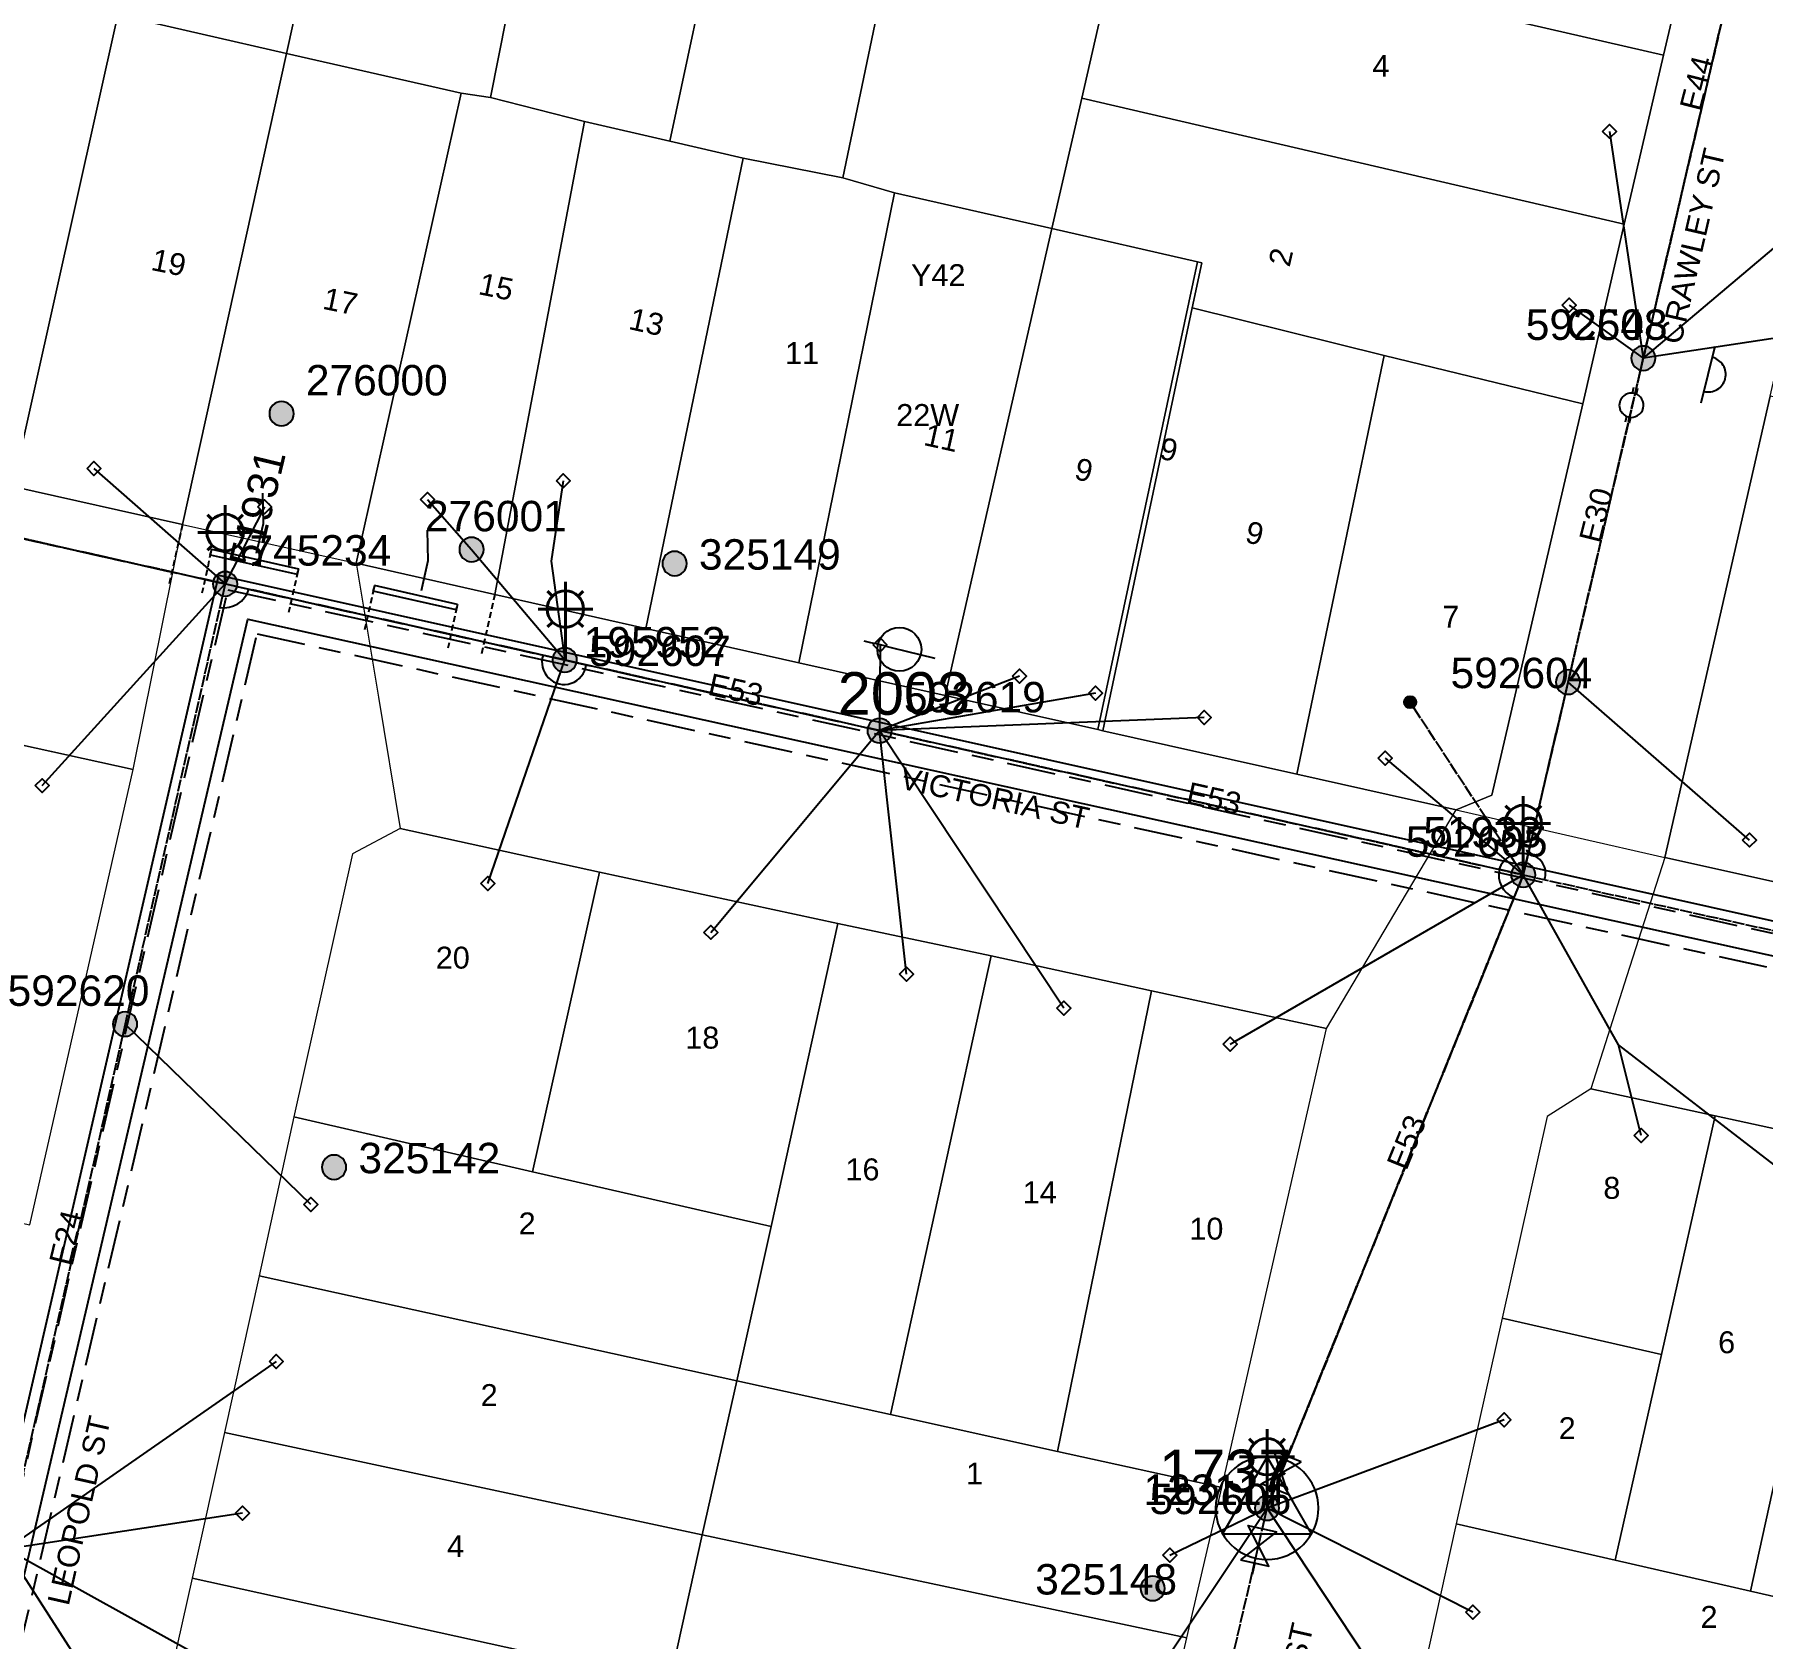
# Model space of a CAD drawing. Header units: metres. Extents: x 311347 to 316656, y 6252667 to 6255486.
# Drawn here: x 314116.1 to 314258.1, y 6254978.1 to 6255109.9 of the extents above; entities that cross this region are included whole.
import ezdxf
from ezdxf.enums import TextEntityAlignment as Align

# ---------------------------------------------------------------- set-up
doc = ezdxf.new("R2010")
doc.units = ezdxf.units.M
for name, pattern in [('Cable Exist OH', [1, 1, 0]), ('Cable Exist UG', [8.2, 4, -1.2, 1.8, -1.2]), ('DASHED', [0.75, 0.5, -0.25])]:
    doc.linetypes.add(name, pattern=pattern)
doc.layers.get('0').update_dxf_attribs({"color": 6})
doc.layers.add('Cadastre Land Parcels_SP_EXT', color=9, linetype='Continuous', lineweight=5)
doc.layers.add('Cadastre Roads_SP_EXT', color=7, linetype='Continuous', lineweight=5)
for name, color, linetype in [('Duct_SP_EXT', 7, 'Continuous'), ('Equip_LV_EXT', 7, 'Continuous'), ('Equip_SL_EXT', 7, 'Continuous'), ('Equip_SP_HV_EXT', 7, 'Continuous'), ('Equip_SP_LV_EXT', 7, 'Continuous'), ('Equip_SP_SL_EXT', 7, 'Continuous'), ('Mains_HV_EXT', 7, 'Continuous'), ('Mains_LV_EXT', 7, 'Continuous'), ('Mains_SL_EXT', 7, 'Continuous'), ('Mains_TR_EXT', 7, 'Continuous'), ('Services_SP_EXT', 7, 'Continuous'), ('Sub_SP_TR_HV_LV_EXT', 7, 'Continuous'), ('SupportsOH_SP_TR_HV_LV_SL_EXT', 7, 'Continuous')]:
    doc.layers.add(name, color=color, linetype=linetype)
doc.layers.add('UNKNOWN_FEATURES', color=1, linetype='DASHED', plot=False)
doc.styles.add('HVSW_LABEL', font='arial.ttf')
doc.styles.add('iecARIAL', font='arial.ttf', dxfattribs={"height": 2})
doc.styles.add('POLE_LABEL', font='arial.ttf')
doc.styles.get("Standard").update_dxf_attribs({"font": 'arial.ttf'})
doc.linetypes.add('Cable P UG', pattern='A,6,-0.5,["P",Standard,S=1.7,R=0,X=0.5,Y=-1],-2.9', length=9.4)

# ---------------------------------------------------------------- blocks, each defined once
blk = doc.blocks.new('SUB_POLE_EXT')
blk.add_wipeout([(0, 4.22), (0.42, 4.2), (0.83, 4.14), (1.21, 4.05), (1.62, 3.9), (1.99, 3.72), (2.35, 3.51), (2.68, 3.26), (2.99, 2.99), (3.28, 2.66), (3.52, 2.34), (3.76, 1.92), (3.9, 1.62), (4.04, 1.23), (4.18, 0.63), (4.22, 0), (4.18, -0.61), (4.06, -1.15), (3.9, -1.62), (3.58, -2.24), (3.22, -2.73), (2.97, -3.01), (2.68, -3.26), (2.36, -3.5), (2, -3.72), (1.64, -3.89), (1.25, -4.03), (0.82, -4.14), (0.42, -4.2), (0, -4.22), (-0.41, -4.2), (-0.8, -4.15), (-1.21, -4.05), (-1.62, -3.9), (-1.99, -3.73), (-2.35, -3.51), (-2.68, -3.26), (-2.96, -3.02), (-3.23, -2.72), (-3.51, -2.35), (-3.71, -2.01), (-3.91, -1.6), (-4.05, -1.21), (-4.16, -0.76), (-4.22, -0.14), (-4.21, 0.39), (-4.14, 0.83), (-4.03, 1.27), (-3.9, 1.63), (-3.71, 2.02), (-3.5, 2.37), (-3.28, 2.67), (-2.99, 2.99), (-2.68, 3.27), (-2.33, 3.52), (-1.98, 3.73), (-1.63, 3.9), (-1.2, 4.05), (-0.78, 4.15), (-0.4, 4.21)])
blk.add_line((2.16, 0.48), (2.16, 0.48, 0))
blk.add_lwpolyline([(-4.22, 0, 1), (4.22, 0, 1)], format="xyb", close=True)
blk.add_lwpolyline([(2.14, 0.52), (0, 4.22), (-3.66, -2.11), (3.66, -2.11)], close=True)
for tag, height, flags, p in [('ASSET_NUM', 3.5, 8, (2, 2)), ('STREET_CODE', 0.2, 9, (1.5, 0)), ('CONSTRUCTED_VOLTAGE', 0.2, 9, (1.5, -0.2)), ('OPERATING_VOLTAGE', 0.2, 9, (1.5, -0.6)), ('OPERATED_BY', 0.2, 9, (1.5, -0.8)), ('ORIENTATION', 0.2, 9, (1.5, -1.2)), ('OWNED_BY', 0.2, 9, (1.5, -1.4)), ('NO_PHASES', 0.2, 9, (1.5, -0.4)), ('MAINTAINED_BY', 0.2, 9, (1.5, -1)), ('SECONDARY_VOLTAGE', 0.2, 9, (1.5, -1.6)), ('STATE', 0.2, 9, (1.5, -1.8)), ('SUBSTATION_TYPE', 0.2, 9, (1.5, -2)), ('STREETNAME', 0.2, 9, (1.5, -2.8)), ('USAGE', 0.2, 9, (1.5, -2.2)), ('LEGEND', 0.2, 9, (1.5, -2.4)), ('LOCATION', 0.2, 9, (1.5, -2.6)), ('SUBURB', 0.2, 9, (1.5, -3)), ('Z', 0.2, 1, (1.5, -3.4)), ('NOTES', 0.2, 9, (1.5, -3.2))]:
    blk.add_attdef(tag, text='', height=height, dxfattribs=dict(flags=flags)).set_placement(p, align=Align.MIDDLE_LEFT)
blk = doc.blocks.new('LV_OH_LINKS_OPEN_EXT')
for p, q in [((-0.17, 4.97), (-0.17, 5.46)), ((0.17, 4.97), (0.17, 5.46)), ((-0.17, 3), (-0.17, 2.5)), ((0.17, 3), (0.17, 2.5))]:
    blk.add_line(p, q)
blk.add_lwpolyline([(0, 2.99, 1), (0, 4.98, 1)], format="xyb", close=True)
at = {"flags": 9}
for tag, p in [('ACTUAL_STATUS', (0, 0)), ('CONSTRUCTED_VOLTAGE', (0, -0.2)), ('OPERATING_VOLTAGE', (0, -0.6)), ('ORIENTATION', (0, -0.8)), ('OWNED_BY', (0, -1)), ('STATE', (0, -1.2)), ('SWITCH_TYPE', (0, -1.4)), ('NO_PHASES', (0, -0.4)), ('USAGE', (0, -1.6)), ('LEGEND', (0, -1.8)), ('NOTES', (0, -2))]:
    blk.add_attdef(tag, text='', height=0.2, dxfattribs=at).set_placement(p, align=Align.MIDDLE_LEFT)
at = {"flags": 1}
blk.add_attdef('Z', (0, 0), '', height=0.2, dxfattribs=at)
blk = doc.blocks.new('LV_OH_LINKS_DISTFUSE_EXT')
for p, q in [((0, 0), (0.96, 0)), ((3.84, 0), (4.8, 0))]:
    blk.add_line(p, q)
blk.add_lwpolyline([(3.84, -1.2), (3.84, 1.2), (0.96, -1.2), (0.96, 1.2)], close=True)
at = {"flags": 9}
for tag, p in [('ACTUAL_STATUS', (0, 0)), ('CONSTRUCTED_VOLTAGE', (0, -0.2)), ('OPERATING_VOLTAGE', (0, -0.6)), ('ORIENTATION', (0, -0.8)), ('OWNED_BY', (0, -1)), ('STATE', (0, -1.2)), ('SWITCH_TYPE', (0, -1.4)), ('NO_PHASES', (0, -0.4)), ('USAGE', (0, -1.6)), ('NOTES', (0, -1.8))]:
    blk.add_attdef(tag, text='', height=0.2, dxfattribs=at).set_placement(p, align=Align.MIDDLE_LEFT)
at = {"flags": 1}
blk.add_attdef('Z', (0, 0), '', height=0.2, dxfattribs=at)
blk = doc.blocks.new('SL_LANTERN_EXT')
at = {"lineweight": 40}
for p, q in [((0, 1.97), (0, 6.47)), ((-1.46, 5.68), (-1.06, 5.28)), ((1.46, 5.68), (1.06, 5.28)), ((-2.25, 4.22), (2.25, 4.22)), ((-1.46, 2.76), (-1.06, 3.16)), ((1.46, 2.76), (1.06, 3.16)), ((0, 0), (0, 2.72))]:
    blk.add_line(p, q, dxfattribs=at)
blk.add_circle((0, 4.22), 1.5, dxfattribs=at)
at = {"style": 'iecARIAL', "flags": 8}
blk.add_attdef('ASSET_NUM', (1.5, 1.5), '', height=2.5, dxfattribs=at)
for tag, p, height, flags in [('CONSTRUCTED_VOLTAGE', (0.98, -0.65), 0.2, 9), ('CONTROL_TYPE', (0.98, -0.85), 0.2, 9), ('LANTERN_PURPOSE', (0.98, -1.05), 0.2, 9), ('LANTERN_TYPE', (0.98, -1.25), 0.2, 9), ('NO_PHASES', (0.98, -1.45), 0.2, 9), ('LNUMBER', (2.18, -3.25), 2.5, 8), ('OPERATING_VOLTAGE', (0.98, -1.65), 0.2, 9), ('ORIENTATION', (0.98, -1.85), 0.2, 9), ('OWNED_BY', (0.98, -2.05), 0.2, 9), ('STATE', (0.98, -2.25), 0.2, 9), ('USAGE', (0.98, -2.45), 0.2, 9), ('CEXIST', (0.98, -2.65), 0.2, 9), ('CNEW', (0.98, -2.85), 0.2, 9), ('CNUMBER', (0.98, -3.05), 0.2, 9), ('CREMOVE', (0.98, -3.25), 0.2, 9), ('CREPLACE', (0.98, -3.45), 0.2, 9), ('LKINGHEIGHT', (0.98, -3.65), 0.2, 9), ('LBRACKET', (0.98, -3.85), 0.2, 9), ('LBRACKETVOCAB', (0.98, -4.05), 0.2, 9), ('LCATEGORY', (0.98, -4.25), 0.2, 9), ('LCHARGE1', (0.98, -4.45), 0.2, 9), ('LCHARGE1PERCENT', (0.98, -4.65), 0.2, 9), ('LCHARGE2', (0.98, -4.85), 0.2, 9), ('LCHARGE2PERCENT', (0.98, -5.05), 0.2, 9), ('LCHARGE3', (0.98, -5.25), 0.2, 9), ('LCHARGE3PERCENT', (0.98, -5.45), 0.2, 9), ('LEXIST', (0.98, -5.65), 0.2, 9), ('LLAMP', (0.98, -5.85), 0.2, 9), ('LLAMPVOCAB', (0.98, -6.05), 0.2, 9), ('LMAST', (0.98, -6.25), 0.2, 9), ('LMASTVOCAB', (0.98, -6.45), 0.2, 9), ('LNEW', (0.98, -6.65), 0.2, 9), ('LANTNUMBER', (0.98, -6.85), 0.2, 9), ('LOUTREACH', (0.98, -7.25), 0.2, 9), ('LOUTREACHVOCAB', (0.98, -7.45), 0.2, 9), ('LRATECODE', (0.98, -7.65), 0.2, 9), ('LREMOVE', (0.98, -7.85), 0.2, 9), ('LREPLACE', (0.98, -8.05), 0.2, 9), ('LTYPE', (0.98, -8.25), 0.2, 9), ('LTYPEVOCAB', (0.98, -8.45), 0.2, 9), ('LEGEND', (0.98, -8.65), 0.2, 9), ('STREETNAME', (0.98, -9.25), 0.2, 9), ('SUBURB', (0.98, -9.45), 0.2, 1), ('LOCATION', (0.98, -8.85), 0.2, 9), ('NOTES', (0.98, -9.05), 0.2, 9)]:
    blk.add_attdef(tag, p, '', height=height, dxfattribs=dict(flags=flags))
blk = doc.blocks.new('CCP_EXT')
at = {"flags": 9}
for tag, p in [('LEGEND', (0, -1.4)), ('STATE', (0, -1.8)), ('LIFE_SUPPORT', (0, -1.6)), ('NOTES', (0, -2))]:
    blk.add_attdef(tag, text='', height=0.2, dxfattribs=at).set_placement(p, align=Align.MIDDLE_LEFT)
blk.add_wipeout([(0, 0.57), (0.57, 0), (0, -0.57), (-0.57, 0)])
blk.add_lwpolyline([(-0.57, 0), (0, 0.57), (0.57, 0), (0, -0.57), (-0.57, 0)])
at = {"flags": 1}
blk.add_attdef('Z', (0, 0), '', height=0.2, dxfattribs=at)
at = {"flags": 9}
for tag, p in [('CCP_TYPE', (0, 0)), ('CONSTRUCTED_VOLTAGE', (0, -0.2)), ('OPERATING_VOLTAGE', (0, -0.6)), ('ORIENTATION', (0, -0.8)), ('OWNED_BY', (0, -1)), ('NO_PHASES', (0, -0.4)), ('USAGE', (0, -1.2))]:
    blk.add_attdef(tag, text='', height=0.2, dxfattribs=at).set_placement(p, align=Align.MIDDLE_LEFT)
blk = doc.blocks.new('POLE_EXT')
blk.add_hatch(color=256).paths.add_polyline_path([(-1, 0, 1), (1, 0, 1)])
blk.add_lwpolyline([(-1, 0, 1), (1, 0, 1)], format="xyb", close=True)
for tag, height, flags, p in [('pNumber', 2.5, 8, (-17.84, 2.07)), ('OWNED_BY', 0.2, 9, (1.35, -0.4)), ('SPECIAL_USE', 0.2, 9, (1.35, -0.8)), ('STATE', 0.2, 9, (1.35, -1)), ('cLV', 0.2, 9, (1.35, -1.4)), ('PARENT', 0.2, 9, (1.35, -0.6)), ('USAGE', 0.2, 9, (1.35, -1.2)), ('hDepth', 0.2, 9, (1.35, -1.6)), ('hDia', 0.2, 9, (1.35, -1.8)), ('cHV', 0.2, 9, (1.35, -2)), ('LBRACKET', 0.2, 9, (1.35, -2.2)), ('LExisting', 0.2, 9, (1.35, -2.4)), ('LANTNUMBER', 0.2, 9, (1.35, -2.6)), ('LOther', 0.2, 9, (1.35, -2.8)), ('cLinedev', 0.2, 9, (1.35, -3.4)), ('pExisting', 0.2, 9, (1.35, -3.8)), ('LRemove', 0.2, 9, (1.35, -3)), ('LEGEND', 0.2, 9, (1.35, -3.2)), ('LOCATION', 0.2, 9, (1.35, -3.6)), ('PFNUMBER', 0.2, 9, (1.35, -4)), ('NEWPFNUMBER', 0.2, 9, (1.35, -4.2)), ('pFooting', 0.2, 9, (1.35, -4.4)), ('pNew', 0.2, 9, (1.35, -4.6)), ('pRelocate', 0.2, 9, (1.35, -5)), ('pRemove', 0.2, 9, (1.35, -5.2)), ('pReplace', 0.2, 9, (1.35, -5.4)), ('pStay', 0.2, 9, (1.35, -5.6)), ('pType', 0.2, 9, (1.35, -5.8)), ('cspan', 0.2, 9, (1.35, -6)), ('STREETNAME', 0.2, 9, (1.35, -6.2)), ('SUBURB', 0.2, 9, (1.35, -6.4)), ('OPERATED_BY', 0.2, 9, (1.36, -7.01)), ('NOTES', 0.2, 9, (1.35, -6.6)), ('MAINTAINED_BY', 0.2, 9, (1.36, -6.81))]:
    blk.add_attdef(tag, text='', height=height, dxfattribs=dict(flags=flags)).set_placement(p, align=Align.MIDDLE_LEFT)
at = {"style": 'POLE_LABEL'}
for tag, height, flags, p in [('ASSET_NUM', 2.5, 8, (2, 2)), ('STRUCTURE_PLANT_NUMBER', 0.2, 9, (1.35, 0.03)), ('STREET_CODE', 0.2, 9, (1.35, -0.2))]:
    blk.add_attdef(tag, text='', height=height, dxfattribs=dict(at, flags=flags)).set_placement(p, align=Align.MIDDLE_LEFT)
at = {"flags": 1}
blk.add_attdef('Z', (1.35, -7.33), '', height=0.2, dxfattribs=at)
blk = doc.blocks.new('HV_ABS_CLOSED_EXT')
blk.add_line((-3, 6.87), (3, 6.87))
blk.add_circle((0, 6.87), 1.8)
at = {"style": 'HVSW_LABEL'}
for tag, height, flags, p in [('ASSET_NUM', 3.5, 8, (2, 2)), ('STREET_CODE', 0.2, 9, (0, -0.2))]:
    blk.add_attdef(tag, text='', height=height, dxfattribs=dict(at, flags=flags)).set_placement(p, align=Align.MIDDLE_LEFT)
at = {"flags": 1}
blk.add_attdef('Z', (0, 0), '', height=0.2, dxfattribs=at)
at = {"flags": 9}
for tag, p in [('ACTUAL_STATUS', (0, -0.4)), ('CONSTRUCTED_VOLTAGE', (0, -0.6)), ('OPERATING_VOLTAGE', (0, -1)), ('ORIENTATION', (0, -1.2)), ('OWNED_BY', (0, -1.4)), ('NO_PHASES', (0, -0.8)), ('STATE', (0, -1.6)), ('SWITCH_TYPE', (0, -1.8)), ('STREETNAME', (0, -2.6)), ('SUBURB', (0, -2.8)), ('USAGE', (0, -2)), ('LEGEND', (0, -2.2)), ('LOCATION', (0, -2.4)), ('NOTES', (0, -3))]:
    blk.add_attdef(tag, text='', height=0.2, dxfattribs=at).set_placement(p, align=Align.MIDDLE_LEFT)
blk = doc.blocks.new('HV_USL_CLOSED_EXT')
blk.add_line((2.4, 5.5), (-2.4, 5.5))
blk.add_lwpolyline([(1.44, 5.5, 0.414214), (0, 6.94, 0.414214), (-1.44, 5.5)], format="xyb")
for tag, height, flags, p in [('ASSET_NUM', 2.5, 8, (2, 2)), ('STREET_CODE', 0.2, 9, (1.5, 0)), ('ACTUAL_STATUS', 0.2, 9, (1.5, -0.2)), ('CONSTRUCTED_VOLTAGE', 0.2, 9, (1.5, -0.4)), ('OPERATING_VOLTAGE', 0.2, 9, (1.5, -0.8)), ('ORIENTATION', 0.2, 9, (1.5, -1)), ('OWNED_BY', 0.2, 9, (1.5, -1.2)), ('OPERATED_BY', 0.2, 9, (1.5, -1.4)), ('NO_PHASES', 0.2, 9, (1.5, -0.6)), ('STATE', 0.2, 9, (1.5, -1.8)), ('SWITCH_TYPE', 0.2, 9, (1.5, -2)), ('STREETNAME', 0.2, 9, (1.5, -2.8)), ('MAINTAINED_BY', 0.2, 9, (1.5, -1.6)), ('USAGE', 0.2, 9, (1.5, -2.2)), ('LEGEND', 0.2, 9, (1.5, -2.4)), ('LOCATION', 0.2, 9, (1.5, -2.6)), ('SUBURB', 0.2, 9, (1.5, -3)), ('Z', 0.2, 1, (1.5, -3.6)), ('NOTES', 0.2, 9, (1.5, -3.2)), ('LABEL_ALIGNMENT', 0.2, 9, (1.5, -3.4))]:
    blk.add_attdef(tag, text='', height=height, dxfattribs=dict(flags=flags)).set_placement(p, align=Align.MIDDLE_LEFT)
blk = doc.blocks.new('CONNECTOR_NODE_EXT')
h = blk.add_hatch(color=256)
edge = h.paths.add_edge_path()
edge.add_arc((0, 0), 0.5, 0, 360)
blk.add_circle((0, 0), 0.5)
at = {"flags": 1}
blk.add_attdef('Z', (0, 0), '', height=0.2, dxfattribs=at)
at = {"flags": 9}
for tag, p in [('CONNECTOR_TYPE', (0, 0)), ('CONSTRUCTED_VOLTAGE', (0, -0.2)), ('OPERATING_VOLTAGE', (0, -0.6)), ('ORIENTATION', (0, -0.8)), ('SUBTYPE', (0, -1)), ('NO_PHASES', (0, -0.4)), ('USAGE', (0, -1.2)), ('NOTES', (0, -1.4))]:
    blk.add_attdef(tag, text='', height=0.2, dxfattribs=at).set_placement(p, align=Align.MIDDLE_LEFT)

msp = doc.modelspace()

# ---------------------------------------------------------------- linework, layer by layer
at = {"layer": 'Cadastre Land Parcels_SP_EXT', "linetype": 'Continuous'}
for points in [[(314120.73, 6255112.04), (314122.98, 6255111.47), (314136.83, 6255108.31), (314144.9, 6255144.87), (314128.46, 6255148.49), (314120.73, 6255112.04)], [(314136.83, 6255108.31), (314151.18, 6255105.04), (314153.59, 6255104.68), (314160.84, 6255141.31), (314144.9, 6255144.87), (314136.83, 6255108.31)], [(314176.16, 6255137.83), (314160.84, 6255141.31), (314153.59, 6255104.68), (314161.31, 6255102.71), (314168.31, 6255101.11), (314176.16, 6255137.83)], [(314190.18, 6255134.74), (314176.16, 6255137.83), (314168.31, 6255101.11), (314174.35, 6255099.7), (314182.54, 6255098.1), (314190.18, 6255134.74)], [(314208.08, 6255130.68), (314190.18, 6255134.74), (314182.54, 6255098.1), (314186.77, 6255096.86), (314199.71, 6255093.93), (314202.17, 6255104.64), (314205.31, 6255118.44), (314208.08, 6255130.68)], [(314252.86, 6255120.54), (314208.08, 6255130.68), (314205.31, 6255118.44), (314249.95, 6255108.18), (314252.86, 6255120.54)], [(314249.95, 6255108.18), (314205.31, 6255118.44), (314202.17, 6255104.64), (314246.72, 6255094.29), (314249.95, 6255108.18)], [(314120.73, 6255112.04), (314108.39, 6255114.81), (314099.24, 6255076.13), (314114.35, 6255072.75), (314122.98, 6255111.47), (314120.73, 6255112.04)], [(314114.35, 6255072.75), (314128.28, 6255069.63), (314136.83, 6255108.31), (314122.98, 6255111.47), (314114.35, 6255072.75)], [(314128.28, 6255069.63), (314142.55, 6255066.43), (314151.18, 6255105.04), (314136.83, 6255108.31), (314128.28, 6255069.63)], [(314161.31, 6255102.71), (314153.59, 6255104.68), (314151.18, 6255105.04), (314142.55, 6255066.43), (314153.94, 6255063.87), (314161.31, 6255102.71)], [(314246.72, 6255094.29), (314202.17, 6255104.64), (314199.71, 6255093.93), (314211.67, 6255091.19), (314212.02, 6255091.1), (314211.24, 6255087.42), (314227.01, 6255083.5), (314243.32, 6255079.53), (314246.72, 6255094.29)], [(314168.31, 6255101.11), (314161.31, 6255102.71), (314153.94, 6255063.87), (314166.35, 6255061.08), (314174.35, 6255099.7), (314168.31, 6255101.11)], [(314182.54, 6255098.1), (314174.35, 6255099.7), (314166.35, 6255061.08), (314178.93, 6255058.27), (314186.77, 6255096.86), (314182.54, 6255098.1)], [(314199.71, 6255093.93), (314186.77, 6255096.86), (314178.93, 6255058.27), (314190.95, 6255055.58), (314199.71, 6255093.93)], [(314211.67, 6255091.19), (314199.71, 6255093.93), (314190.95, 6255055.58), (314203.49, 6255052.77), (314211.67, 6255091.19)], [(314203.89, 6255052.68), (314211.24, 6255087.42), (314212.02, 6255091.1), (314211.67, 6255091.19), (314203.49, 6255052.77), (314203.89, 6255052.68)], [(314227.01, 6255083.5), (314211.24, 6255087.42), (314203.89, 6255052.68), (314219.82, 6255049.1), (314227.01, 6255083.5)], [(314243.32, 6255079.53), (314227.01, 6255083.5), (314219.82, 6255049.1), (314232.93, 6255046.17), (314235.85, 6255047.38), (314243.32, 6255079.53)], [(314271.11, 6255077.42), (314258.72, 6255080.16), (314250.05, 6255042.28), (314262.51, 6255039.51), (314271.11, 6255077.42)], [(314124.22, 6255049.5), (314110.77, 6255052.46), (314102.66, 6255014.95), (314115.73, 6255012.1), (314124.22, 6255049.5)], [(314162.55, 6255041.06), (314146.17, 6255044.66), (314142.25, 6255042.58), (314137.43, 6255020.96), (314157.04, 6255016.44), (314162.55, 6255041.06)], [(314182.13, 6255036.84), (314162.55, 6255041.06), (314157.04, 6255016.44), (314176.64, 6255011.95), (314182.13, 6255036.84)], [(314194.72, 6255034.18), (314182.13, 6255036.84), (314176.64, 6255011.95), (314173.82, 6254999.28), (314186.44, 6254996.51), (314194.72, 6255034.18)], [(314207.89, 6255031.31), (314194.72, 6255034.18), (314186.44, 6254996.51), (314200.17, 6254993.49), (314207.89, 6255031.31)], [(314254.2, 6255021.05), (314243.98, 6255023.27), (314240.4, 6255020.98), (314236.69, 6255004.42), (314249.78, 6255001.44), (314254.2, 6255021.05)], [(314176.64, 6255011.95), (314157.04, 6255016.44), (314137.43, 6255020.96), (314134.58, 6255007.91), (314173.82, 6254999.28), (314176.64, 6255011.95)], [(314265.15, 6255018.67), (314254.2, 6255021.05), (314249.78, 6255001.44), (314245.97, 6254984.56), (314257.11, 6254982), (314265.15, 6255018.67)], [(314272.6, 6255017.04), (314265.14, 6255018.67), (314257.11, 6254982), (314264.41, 6254980.33), (314272.6, 6255017.04)], [(314173.82, 6254999.28), (314134.58, 6255007.91), (314131.73, 6254995.04), (314170.99, 6254986.63), (314173.82, 6254999.28)], [(314249.78, 6255001.44), (314236.69, 6255004.42), (314232.91, 6254987.53), (314245.97, 6254984.56), (314249.78, 6255001.44)], [(314170.99, 6254986.63), (314131.73, 6254995.04), (314129.07, 6254983.07), (314168.3, 6254974.46), (314170.99, 6254986.63)], [(314245.97, 6254984.56), (314232.91, 6254987.53), (314229.98, 6254974.25), (314268.82, 6254965.63), (314271.75, 6254978.62), (314264.41, 6254980.33), (314257.11, 6254982), (314245.97, 6254984.56)], [(314168.3, 6254974.46), (314129.07, 6254983.07), (314126.27, 6254970.49), (314165.55, 6254961.98), (314166.91, 6254968.15), (314168.3, 6254974.46)]]:
    msp.add_lwpolyline(points, close=True, dxfattribs=at)
at = {"layer": 'Duct_SP_EXT'}
for p, q in [((314130.57, 6255067.12), (314130.62, 6255067.36)), ((314130.57, 6255067.12), (314137.7, 6255065.53)), ((314130.67, 6255067.59), (314130.62, 6255067.36)), ((314130.67, 6255067.59), (314137.81, 6255065.99)), ((314137.7, 6255065.53), (314137.76, 6255065.76)), ((314137.81, 6255065.99), (314137.76, 6255065.76)), ((314143.95, 6255064.13), (314144, 6255064.36)), ((314150.78, 6255062.6), (314143.95, 6255064.13)), ((314144.05, 6255064.6), (314144, 6255064.36)), ((314150.89, 6255063.06), (314144.05, 6255064.6)), ((314150.78, 6255062.6), (314150.83, 6255062.83)), ((314150.89, 6255063.06), (314150.83, 6255062.83))]:
    msp.add_line(p, q, dxfattribs=at)
at = {"layer": 'Duct_SP_EXT', "linetype": 'Continuous'}
msp.add_lwpolyline([(314148.39, 6255069.15), (314148.44, 6255066.63), (314147.89, 6255064.18)], dxfattribs=at)
at = {"layer": 'Mains_HV_EXT', "linetype": 'Cable Exist OH'}
for points in [[(314266.31, 6255161.96), (314257.68, 6255123.56), (314248.29, 6255083.28)], [(314248.29, 6255083.28), (314238.43, 6255040.84)]]:
    msp.add_lwpolyline(points, dxfattribs=at)
at = {"layer": 'Mains_LV_EXT', "linetype": 'Cable Exist OH'}
for points in [[(314248.29, 6255083.28), (314257.68, 6255123.56)], [(314242.09, 6255056.57), (314242.11, 6255056.67), (314248.29, 6255083.28)], [(314131.79, 6255064.74), (314102.15, 6255071.38)], [(314131.79, 6255064.74), (314123.57, 6255028.58)], [(314159.69, 6255058.49), (314131.79, 6255064.74)], [(314238.43, 6255040.84), (314242.09, 6255056.57)], [(314238.43, 6255040.84), (314279.2, 6255031.75), (314279.27, 6255031.74)], [(314123.57, 6255028.58), (314113.82, 6254985.63)]]:
    msp.add_lwpolyline(points, dxfattribs=at)
at = {"layer": 'Mains_LV_EXT', "linetype": 'Continuous'}
for points in [[(314131.35, 6255062.79, 0.367381), (314133.74, 6255064.3)], [(314157.91, 6255058.89, 1.10465), (314161.44, 6255058.07)], [(314238.82, 6255042.51, 0.42185), (314236.45, 6255041.28)], [(314240.18, 6255040.45, 0.483056), (314238.83, 6255042.54)], [(314236.48, 6255041.28, 0.37257), (314237.63, 6255039)]]:
    msp.add_lwpolyline(points, format="xyb", dxfattribs=at)
at = {"layer": 'Mains_SL_EXT', "linetype": 'Cable Exist OH'}
for points in [[(314131.79, 6255064.74), (314159.69, 6255058.49), (314159.72, 6255058.48)], [(314238.43, 6255040.84), (314229.14, 6255055.02)]]:
    msp.add_lwpolyline(points, dxfattribs=at)
at = {"layer": 'Services_SP_EXT'}
for points in [[(314265.84, 6255098.1), (314248.29, 6255083.28)], [(314262.93, 6255085.5), (314248.29, 6255083.28)], [(314246.25, 6255026.88), (314238.43, 6255040.84)], [(314127.74, 6254963.76), (314113.83, 6254985.46)], [(314130.5, 6254976.2), (314113.83, 6254985.46)]]:
    msp.add_lwpolyline(points, dxfattribs=at)
at = {"layer": 'UNKNOWN_FEATURES'}
for points in [[(314128.28, 6255069.62), (314127.15, 6255064.59)], [(314130.62, 6255067.36), (314129.88, 6255063.98)], [(314137.76, 6255065.76), (314137, 6255062.38)], [(314144, 6255064.36), (314143.24, 6255060.98)], [(314153.94, 6255063.88), (314152.81, 6255058.86)], [(314150.83, 6255062.83), (314150.08, 6255059.45)]]:
    msp.add_lwpolyline(points, dxfattribs=at)

# ---------------------------------------------------------------- block references
at = {"layer": 'Equip_SL_EXT'}
msp.add_blockref('CONNECTOR_NODE_EXT', (314229.14, 6255055.02), dxfattribs=at)
at = {"layer": 'Equip_SP_LV_EXT', "rotation": 165.8767384312792}
msp.add_blockref('LV_OH_LINKS_OPEN_EXT', (314248.29, 6255083.28), dxfattribs=at)
at = {"layer": 'Equip_SP_SL_EXT'}
ref = msp.add_blockref('SL_LANTERN_EXT', (314131.79, 6255064.74), dxfattribs=at)
ref.add_attrib('ASSET_NUM', '51931', dxfattribs={"layer": '0', "height": 2.5, "rotation": 76.4076, "style": 'iecARIAL'}).set_placement((314133.29, 6255066.24), align=Align.MIDDLE_LEFT)
ref = msp.add_blockref('SL_LANTERN_EXT', (314159.74, 6255058.45), dxfattribs=at)
ref.add_attrib('ASSET_NUM', '195952', dxfattribs={"layer": '0', "height": 2.5, "rotation": 0.0007, "style": 'iecARIAL'}).set_placement((314161.24, 6255059.95), align=Align.MIDDLE_LEFT)
ref = msp.add_blockref('SL_LANTERN_EXT', (314238.43, 6255040.84), dxfattribs=at)
ref.add_attrib('ASSET_NUM', '51933', dxfattribs={"layer": '0', "height": 2.5, "rotation": 0.0349, "style": 'iecARIAL'}).set_placement((314239.93, 6255042.34), align=Align.BOTTOM_RIGHT)
at = {"layer": 'Sub_SP_TR_HV_LV_EXT'}
ref = msp.add_blockref('SUB_POLE_EXT', (314217.38, 6254988.83), dxfattribs=at)
ref.add_attrib('ASSET_NUM', '1737', dxfattribs={"layer": '0', "height": 3.5}).set_placement((314219.38, 6254989.08), align=Align.BOTTOM_RIGHT)
at = {"layer": 'SupportsOH_SP_TR_HV_LV_SL_EXT'}
ref = msp.add_blockref('POLE_EXT', (314136.42, 6255078.72), dxfattribs=at)
ref.add_attrib('ASSET_NUM', '276000', dxfattribs={"layer": '0', "height": 2.5, "style": 'POLE_LABEL'}).set_placement((314138.42, 6255079.47), align=Align.BOTTOM_LEFT)
ref = msp.add_blockref('POLE_EXT', (314131.79, 6255064.74), dxfattribs=at)
ref.add_attrib('ASSET_NUM', '745234', dxfattribs={"layer": '0', "height": 2.5, "rotation": 0.0305, "style": 'POLE_LABEL'}).set_placement((314133.79, 6255065.49), align=Align.BOTTOM_LEFT)
ref = msp.add_blockref('POLE_EXT', (314168.71, 6255066.41), dxfattribs=at)
ref.add_attrib('ASSET_NUM', '325149', dxfattribs={"layer": '0', "height": 2.5, "style": 'POLE_LABEL'}).set_placement((314170.71, 6255067.16), align=Align.MIDDLE_LEFT)
ref = msp.add_blockref('POLE_EXT', (314159.69, 6255058.49), dxfattribs=at)
ref.add_attrib('ASSET_NUM', '592607', dxfattribs={"layer": '0', "height": 2.5, "rotation": 0.0504, "style": 'POLE_LABEL'}).set_placement((314161.69, 6255059.24), align=Align.MIDDLE_LEFT)
ref = msp.add_blockref('POLE_EXT', (314242.11, 6255056.67), dxfattribs=at)
ref.add_attrib('ASSET_NUM', '592604', dxfattribs={"layer": '0', "height": 2.5, "rotation": 359.9541, "style": 'POLE_LABEL'}).set_placement((314244.11, 6255057.42), align=Align.MIDDLE_RIGHT)
ref = msp.add_blockref('POLE_EXT', (314238.43, 6255040.84), dxfattribs=at)
ref.add_attrib('ASSET_NUM', '592605', dxfattribs={"layer": '0', "height": 2.5, "rotation": 0.0748, "style": 'POLE_LABEL'}).set_placement((314240.43, 6255041.59), align=Align.BOTTOM_RIGHT)
ref = msp.add_blockref('POLE_EXT', (314123.57, 6255028.58), dxfattribs=at)
ref.add_attrib('ASSET_NUM', '592620', dxfattribs={"layer": '0', "height": 2.5, "rotation": 0.0015, "style": 'POLE_LABEL'}).set_placement((314125.57, 6255029.33), align=Align.BOTTOM_RIGHT)
ref = msp.add_blockref('POLE_EXT', (314140.74, 6255016.83), dxfattribs=at)
ref.add_attrib('ASSET_NUM', '325142', dxfattribs={"layer": '0', "height": 2.5, "style": 'POLE_LABEL'}).set_placement((314142.74, 6255017.58), align=Align.MIDDLE_LEFT)

# ---------------------------------------------------------------- texts
at = {"layer": 'Cadastre Land Parcels_SP_EXT'}
for s, p in [('4', (314226.04, 6255106.39)), ('11', (314177.79, 6255082.8)), ('7', (314231.78, 6255061.14)), ('20', (314149.09, 6255033.14)), ('18', (314169.59, 6255026.57)), ('16', (314182.75, 6255015.75)), ('14', (314197.31, 6255013.87)), ('8', (314245.01, 6255014.23)), ('2', (314155.9, 6255011.31)), ('10', (314211, 6255010.88)), ('6', (314254.44, 6255001.55)), ('2', (314152.78, 6254997.21)), ('2', (314241.34, 6254994.49)), ('1', (314192.65, 6254990.77)), ('4', (314150.02, 6254984.8)), ('2', (314252.99, 6254978.99))]:
    msp.add_text(s, height=1.8, dxfattribs=at).set_placement(p)
for s, rotation, p in [('19', 348.4581, (314125.61, 6255090.54)), ('2', 77.0403, (314219.23, 6255090.7)), ('15', 348.4563, (314152.51, 6255088.55)), ('17', 348.4554, (314139.71, 6255087.35)), ('13', 347.3664, (314164.85, 6255085.69)), ('11', 347.4, (314189.09, 6255076.16)), ('9', 348.9441, (314208.46, 6255075.03)), ('9', 347.2218, (314201.46, 6255073.37)), ('9', 347.3675, (314215.49, 6255068.18))]:
    msp.add_text(s, height=1.8, rotation=rotation, dxfattribs=at).set_placement(p)
at = {"layer": 'Cadastre Roads_SP_EXT'}
for s, rotation, p in [('CRAWLEY ST', 76.9951, (314251.37, 6255084.32)), ('VICTORIA ST', 347.5669, (314187.11, 6255047.96)), ('LEOPOLD ST', 77.3384, (314118.93, 6254980.73)), ('HENDERSON ST', 77.2713, (314216.81, 6254959.64))]:
    msp.add_text(s, height=1.8, rotation=rotation, dxfattribs=at).set_placement(p)
at = {"layer": 'Mains_LV_EXT'}
for s, rotation, p in [('E44', 75.7951, (314253, 6255103.48)), ('E30', 75.8487, (314244.74, 6255068)), ('E53', 347.3682, (314171.36, 6255055.66)), ('E53', 347.3678, (314210.65, 6255046.73)), ('E53', 67.9616, (314228.83, 6255016.48)), ('E24', 76.1306, (314119.05, 6255008.66))]:
    msp.add_text(s, height=1.8, rotation=rotation, dxfattribs=at).set_placement(p)
at = {"layer": 'Mains_TR_EXT'}
for s, p in [('Y42', (314188.13, 6255089.2)), ('22W', (314186.92, 6255077.71))]:
    msp.add_text(s, height=1.8, dxfattribs=at).set_placement(p)

# ---------------------------------------------------------------- next in the draw order: linework, layer by layer
at = {"layer": 'Cadastre Land Parcels_SP_EXT', "linetype": 'Continuous'}
for points in [[(314222.26, 6255028.22), (314207.89, 6255031.31), (314200.17, 6254993.49), (314213.67, 6254990.52), (314222.26, 6255028.22)], [(314186.44, 6254996.51), (314173.82, 6254999.28), (314170.99, 6254986.63), (314210.8, 6254978.16), (314213.67, 6254990.52), (314200.17, 6254993.49), (314186.44, 6254996.51)], [(314207.94, 6254965.77), (314210.8, 6254978.16), (314170.99, 6254986.63), (314168.3, 6254974.46), (314207.94, 6254965.77)]]:
    msp.add_lwpolyline(points, close=True, dxfattribs=at)
at = {"layer": 'Services_SP_EXT'}
msp.add_lwpolyline([(314231.46, 6254967.55), (314217.38, 6254988.83)], dxfattribs=at)

# ---------------------------------------------------------------- next in the draw order: block references
at = {"layer": 'Equip_LV_EXT'}
for p, rotation in [((314217.65, 6254989.5), 68.40745731840853), ((314217.2, 6254988.07), 257.4775376192719)]:
    msp.add_blockref('LV_OH_LINKS_DISTFUSE_EXT', p, dxfattribs=dict(at, rotation=rotation))
at = {"layer": 'Equip_SP_SL_EXT'}
ref = msp.add_blockref('SL_LANTERN_EXT', (314217.38, 6254988.83), dxfattribs=at)
ref.add_attrib('ASSET_NUM', '123114', dxfattribs={"layer": '0', "height": 2.5, "rotation": 359.9482, "style": 'iecARIAL'}).set_placement((314218.88, 6254990.33), align=Align.MIDDLE_RIGHT)
at = {"layer": 'Services_SP_EXT'}
for p in [(314245.52, 6255101.91), (314242.2, 6255087.64), (314121.01, 6255074.21), (314159.57, 6255073.21), (314148.42, 6255071.68), (314135.03, 6255071.07), (314185.59, 6255059.73), (314197.04, 6255057.17), (314203.3, 6255055.77), (314212.23, 6255053.77), (314227.08, 6255050.43), (314116.75, 6255048.17), (314257.01, 6255043.7), (314153.37, 6255040.13), (314171.69, 6255036.12), (314187.77, 6255032.68), (314248.11, 6255019.43), (314138.82, 6255013.77), (314135.99, 6255000.87), (314236.85, 6254996.07), (314133.22, 6254988.41), (314234.28, 6254980.28)]:
    msp.add_blockref('CCP_EXT', p, dxfattribs=at)
at = {"layer": 'SupportsOH_SP_TR_HV_LV_SL_EXT'}
ref = msp.add_blockref('POLE_EXT', (314217.38, 6254988.83), dxfattribs=at)
ref.add_attrib('ASSET_NUM', '592606', dxfattribs={"layer": '0', "height": 2.5, "rotation": 359.9748, "style": 'POLE_LABEL'}).set_placement((314219.38, 6254989.58), align=Align.MIDDLE_RIGHT)

# ---------------------------------------------------------------- next in the draw order: linework, layer by layer
at = {"layer": 'Cadastre Roads_SP_EXT', "linetype": 'Continuous'}
for points in [[(314267.3, 6255117.5), (314261.26, 6255118.77), (314252.86, 6255120.54), (314249.95, 6255108.18), (314246.72, 6255094.29), (314243.32, 6255079.53), (314235.85, 6255047.38), (314232.93, 6255046.17), (314242.87, 6255043.91), (314250.05, 6255042.28), (314258.72, 6255080.16), (314261.49, 6255092.09), (314264.53, 6255105.36), (314267.3, 6255117.5)], [(314043.22, 6255088.68), (314045.94, 6255077.35), (314048.6, 6255066.26), (314064.49, 6255062.74), (314086.08, 6255057.95), (314098.11, 6255055.22), (314110.77, 6255052.46), (314124.22, 6255049.5), (314128.28, 6255069.63), (314114.35, 6255072.75), (314099.24, 6255076.13), (314085.97, 6255079.1), (314070.72, 6255082.52), (314056.86, 6255085.62), (314043.22, 6255088.68)], [(314262.51, 6255039.51), (314250.05, 6255042.28), (314246.95, 6255032.56), (314243.98, 6255023.27), (314254.2, 6255021.05), (314265.15, 6255018.67), (314272.6, 6255017.04), (314280.02, 6255015.42), (314295.38, 6255012.08), (314316.52, 6255007.48), (314319.49, 6255016.61), (314322.6, 6255026.18), (314286.72, 6255034.18), (314274.66, 6255036.85), (314262.51, 6255039.51)]]:
    msp.add_lwpolyline(points, close=True, dxfattribs=at)
at = {"layer": 'Duct_SP_EXT', "linetype": 'Continuous'}
msp.add_lwpolyline([(314134.85, 6255072.18), (314134.9, 6255069.67), (314134.35, 6255067.23)], dxfattribs=at)
at = {"layer": 'Mains_HV_EXT', "linetype": 'Cable Exist OH'}
for points in [[(313971.52, 6255100.66), (314185.55, 6255052.69)], [(314238.43, 6255040.84), (314279.2, 6255031.75), (314339.49, 6255018.12), (314346.96, 6255052.04), (314356.76, 6255095.64), (314392.29, 6255087.87)], [(314185.55, 6255052.69), (314238.43, 6255040.84)], [(314238.43, 6255040.84), (314217.38, 6254988.83)]]:
    msp.add_lwpolyline(points, dxfattribs=at)
at = {"layer": 'Mains_LV_EXT', "linetype": 'Cable Exist OH'}
for points in [[(314185.55, 6255052.69), (314159.69, 6255058.49)], [(314238.43, 6255040.84), (314185.55, 6255052.69)], [(314217.38, 6254988.83), (314238.43, 6255040.84)]]:
    msp.add_lwpolyline(points, dxfattribs=at)
at = {"layer": 'Mains_SL_EXT', "linetype": 'Cable Exist OH'}
for points in [[(314238.43, 6255040.84), (314242.11, 6255056.67), (314248.29, 6255083.28), (314257.68, 6255123.56)], [(314072.66, 6255077.99), (314072.73, 6255077.98), (314102.15, 6255071.38), (314131.79, 6255064.74)], [(314159.72, 6255058.48), (314185.55, 6255052.69), (314238.43, 6255040.84)]]:
    msp.add_lwpolyline(points, dxfattribs=at)
at = {"layer": 'Services_SP_EXT'}
for points in [[(314245.52, 6255101.91), (314248.29, 6255083.28)], [(314242.2, 6255087.64), (314248.29, 6255083.28)], [(314121.01, 6255074.21), (314131.79, 6255064.74)], [(314159.57, 6255073.21), (314158.56, 6255066.61), (314159.69, 6255058.49)], [(314135.03, 6255071.07), (314131.79, 6255064.74)], [(314148.42, 6255071.68), (314152.03, 6255067.56), (314159.69, 6255058.49)], [(314116.75, 6255048.17), (314131.79, 6255064.74)], [(314185.59, 6255059.73), (314185.55, 6255052.69)], [(314153.37, 6255040.13), (314159.69, 6255058.49)], [(314197.04, 6255057.17), (314185.55, 6255052.69)], [(314257.01, 6255043.7), (314242.11, 6255056.67)], [(314203.3, 6255055.77), (314185.55, 6255052.69)], [(314212.23, 6255053.77), (314185.55, 6255052.69)], [(314171.69, 6255036.12), (314185.55, 6255052.69)], [(314187.77, 6255032.68), (314185.55, 6255052.69)], [(314227.08, 6255050.43), (314238.43, 6255040.84)], [(314138.82, 6255013.77), (314123.57, 6255028.58)], [(314259.05, 6255017.02), (314246.25, 6255026.88)], [(314248.11, 6255019.43), (314246.25, 6255026.88)], [(314135.99, 6255000.87), (314113.83, 6254985.46)], [(314236.85, 6254996.07), (314217.38, 6254988.83)], [(314234.28, 6254980.28), (314217.38, 6254988.83)], [(314133.22, 6254988.41), (314113.83, 6254985.46)]]:
    msp.add_lwpolyline(points, dxfattribs=at)

# ---------------------------------------------------------------- next in the draw order: block references
at = {"layer": 'Equip_SP_HV_EXT'}
ref = msp.add_blockref('HV_USL_CLOSED_EXT', (314248.29, 6255083.28), dxfattribs=dict(at, rotation=255.9464353495406))
ref.add_attrib('ASSET_NUM', 'C543', dxfattribs={"layer": '0', "height": 2.5}).set_placement((314250.29, 6255084.03), align=Align.BOTTOM_RIGHT)
ref = msp.add_blockref('HV_ABS_CLOSED_EXT', (314185.55, 6255052.69), dxfattribs=dict(at, rotation=346.2482671622698))
ref.add_attrib('ASSET_NUM', '2003', dxfattribs={"layer": '0', "height": 3.5, "style": 'HVSW_LABEL'}).set_placement((314187.55, 6255052.94), align=Align.BOTTOM_CENTER)
at = {"layer": 'Services_SP_EXT'}
for p in [(314200.68, 6255029.9), (314214.35, 6255026.94), (314209.39, 6254984.96)]:
    msp.add_blockref('CCP_EXT', p, dxfattribs=at)
at = {"layer": 'SupportsOH_SP_TR_HV_LV_SL_EXT'}
ref = msp.add_blockref('POLE_EXT', (314248.29, 6255083.28), dxfattribs=at)
ref.add_attrib('ASSET_NUM', '592608', dxfattribs={"layer": '0', "height": 2.5, "rotation": 359.9924, "style": 'POLE_LABEL'}).set_placement((314250.29, 6255084.03), align=Align.BOTTOM_RIGHT)
ref = msp.add_blockref('POLE_EXT', (314152.03, 6255067.56), dxfattribs=at)
ref.add_attrib('ASSET_NUM', '276001', dxfattribs={"layer": '0', "height": 2.5, "rotation": 359.9879, "style": 'POLE_LABEL'}).set_placement((314154.03, 6255068.31), align=Align.BOTTOM_CENTER)
ref = msp.add_blockref('POLE_EXT', (314185.55, 6255052.69), dxfattribs=at)
ref.add_attrib('ASSET_NUM', '592619', dxfattribs={"layer": '0', "height": 2.5, "rotation": 359.9847, "style": 'POLE_LABEL'}).set_placement((314187.55, 6255053.44), align=Align.BOTTOM_LEFT)

# ---------------------------------------------------------------- next in the draw order: linework, layer by layer
at = {"layer": 'Cadastre Roads_SP_EXT', "linetype": 'Continuous'}
msp.add_lwpolyline([(314153.94, 6255063.87), (314142.55, 6255066.43), (314144.38, 6255055.43), (314146.17, 6255044.66), (314162.55, 6255041.06), (314182.13, 6255036.84), (314194.72, 6255034.18), (314207.89, 6255031.31), (314222.26, 6255028.22), (314227.89, 6255037.7), (314232.93, 6255046.17), (314219.82, 6255049.1), (314203.89, 6255052.68), (314203.49, 6255052.77), (314190.95, 6255055.58), (314178.93, 6255058.27), (314166.35, 6255061.08), (314153.94, 6255063.87)], close=True, dxfattribs=at)
at = {"layer": 'Mains_HV_EXT', "linetype": 'Cable P UG'}
for points in [[(313313.98, 6254626.95), (313393.67, 6255057.64), (314093.34, 6254901.11), (314131.26, 6255065.45), (314335.25, 6255020.09), (314354.69, 6255104.98), (314657.21, 6255037.88), (314666.17, 6255075.6), (314725.03, 6255173.89), (314920.17, 6255199.14), (314890.37, 6255411.62), (315015.52, 6255427.88)], [(313317.04, 6254625.72), (313320.14, 6254642.18), (313396.04, 6255053.58), (314095.3, 6254897.96), (314133.66, 6255061.83), (314337.33, 6255016.89), (314356.86, 6255101.7), (314659.03, 6255034.71), (314668.42, 6255074.15), (314726.23, 6255171.41), (314922.82, 6255197.11), (314893.69, 6255409.18), (315016, 6255424.99)]]:
    msp.add_lwpolyline(points, dxfattribs=at)
at = {"layer": 'Mains_LV_EXT', "linetype": 'Cable Exist OH'}
msp.add_lwpolyline([(314206.83, 6254942.97), (314217.38, 6254988.83)], dxfattribs=at)
at = {"layer": 'Mains_TR_EXT', "linetype": 'Cable Exist UG'}
for points in [[(313317.18, 6254638.5), (313394.47, 6255056.44), (314094.09, 6254899.92), (314132.01, 6255064.26), (314336, 6255018.9), (314355.45, 6255103.79), (314657.95, 6255036.69), (314667.11, 6255075.22), (314725.64, 6255172.96), (314921.3, 6255198.28), (314891.5, 6255410.76), (315015.65, 6255426.89)], [(313320.25, 6254637.27), (313321.12, 6254642), (313321.12, 6254642), (313396.83, 6255052.38), (314096.05, 6254896.77), (314134.41, 6255060.64), (314338.08, 6255015.7), (314357.62, 6255100.51), (314659.78, 6255033.52), (314669.36, 6255073.77), (314726.84, 6255170.49), (314923.95, 6255196.25), (314894.82, 6255408.32), (315016.13, 6255424)]]:
    msp.add_lwpolyline(points, dxfattribs=at)
at = {"layer": 'Services_SP_EXT'}
for points in [[(314200.68, 6255029.9), (314185.55, 6255052.69)], [(314214.35, 6255026.94), (314238.43, 6255040.84)], [(314206.53, 6254972.55), (314217.38, 6254988.83)], [(314209.39, 6254984.96), (314217.38, 6254988.83)]]:
    msp.add_lwpolyline(points, dxfattribs=at)

# ---------------------------------------------------------------- next in the draw order: block references
at = {"layer": 'SupportsOH_SP_TR_HV_LV_SL_EXT'}
ref = msp.add_blockref('POLE_EXT', (314207.99, 6254982.23), dxfattribs=at)
ref.add_attrib('ASSET_NUM', '325148', dxfattribs={"layer": '0', "height": 2.5, "style": 'POLE_LABEL'}).set_placement((314209.99, 6254982.98), align=Align.MIDDLE_RIGHT)

doc.saveas('drawing.dxf')
